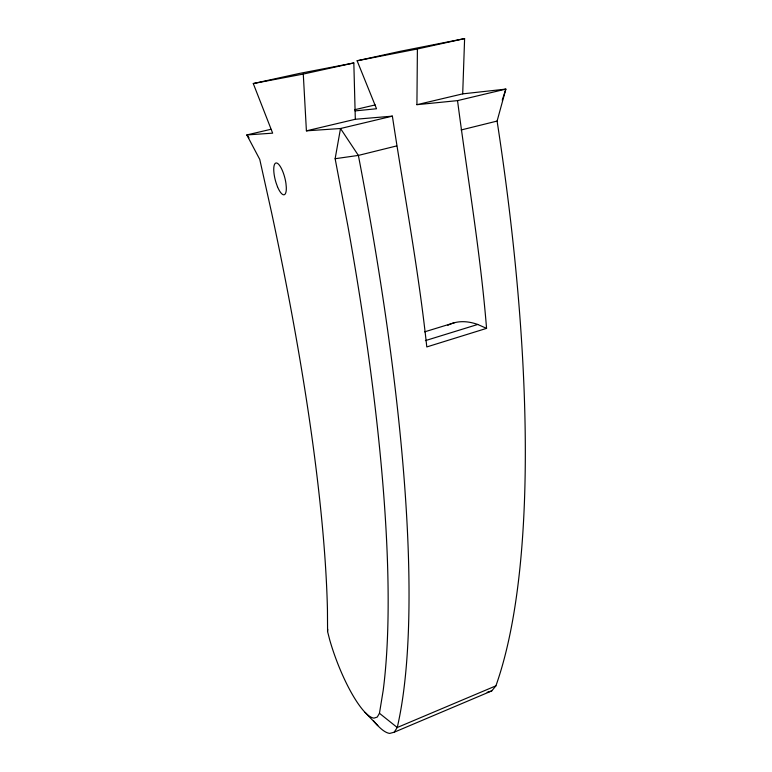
<?xml version="1.0" encoding="UTF-8"?>
<svg xmlns="http://www.w3.org/2000/svg" width="772" height="772" viewBox="0 0 772 772"><rect width="100%" height="100%" fill="white"/><g stroke="black" fill="none" stroke-linecap="round" stroke-linejoin="round"><path stroke-width="1.16" d="M416.919 104.693L417.401 48.974L464.609 38.6L462.698 93.866L416.919 104.693L457.535 100.621L505.863 89.098L497.1 121.069A852.713 221.043 76.9 0 1 495.904 685.845L491.735 690.921L394.174 732.223L389.735 733.4A87.564 22.118 69.3 0 1 373.677 720.942M457.535 100.621C467.398 176.508 480.377 252.019 486.563 328.37L426.791 346.937C418.492 269.544 404.017 193.048 392.379 116.147L340.51 128.509L335.135 158.714L347.873 225.935A856.486 164.436 75.5 0 1 383.173 690.554L379.457 713.289L377.257 717.063L374.005 718.124A67.627 16.598 69.3 0 1 329.721 639.92L327.579 631.554L327.714 629.228M502.225 100.177L505.863 89.098L462.698 93.866M394.174 732.223L397.252 727.513L495.904 685.845M425.391 340.616L477.723 324.462L486.563 328.37M424.639 331.844L454.409 322.735M487.161 692.291L491.735 690.921M396.683 145.927L358.372 155.413L335.135 158.714M461.125 129.976L497.1 121.069M355.323 119.274L353.827 62.957L303.28 74.064L306.407 130.844L355.323 119.274L392.379 116.147M270.904 129.3L246.828 134.936L259.759 159.408L271.532 212.368A763.054 130.786 74.8 0 1 327.453 610.044L327.579 631.554M354.637 109.73L375.202 104.924M249.009 137.792L246.828 134.936L272.651 133.16L253.284 83.559L299.189 73.485L353.827 62.957M355.052 110.907L376.524 108.755L357.127 60.776L400.301 51.299L464.609 38.6M357.127 60.776L417.401 48.974M253.284 83.559L303.28 74.064M306.407 130.844L340.51 128.509L358.372 155.413A879.684 174.81 75.6 0 1 397.252 727.513L379.457 713.289M365.05 712.402L377.807 725.641M447.866 325.292A191.871 76.447 69.4 0 1 477.723 324.462M277.466 186.679L276.087 182.858A16.415 4.902 75.4 0 1 276.366 162.96A16.415 4.902 75.4 0 1 285.93 183.292L286.296 187.142A16.415 4.902 75.4 0 1 277.466 186.679"/></g></svg>
